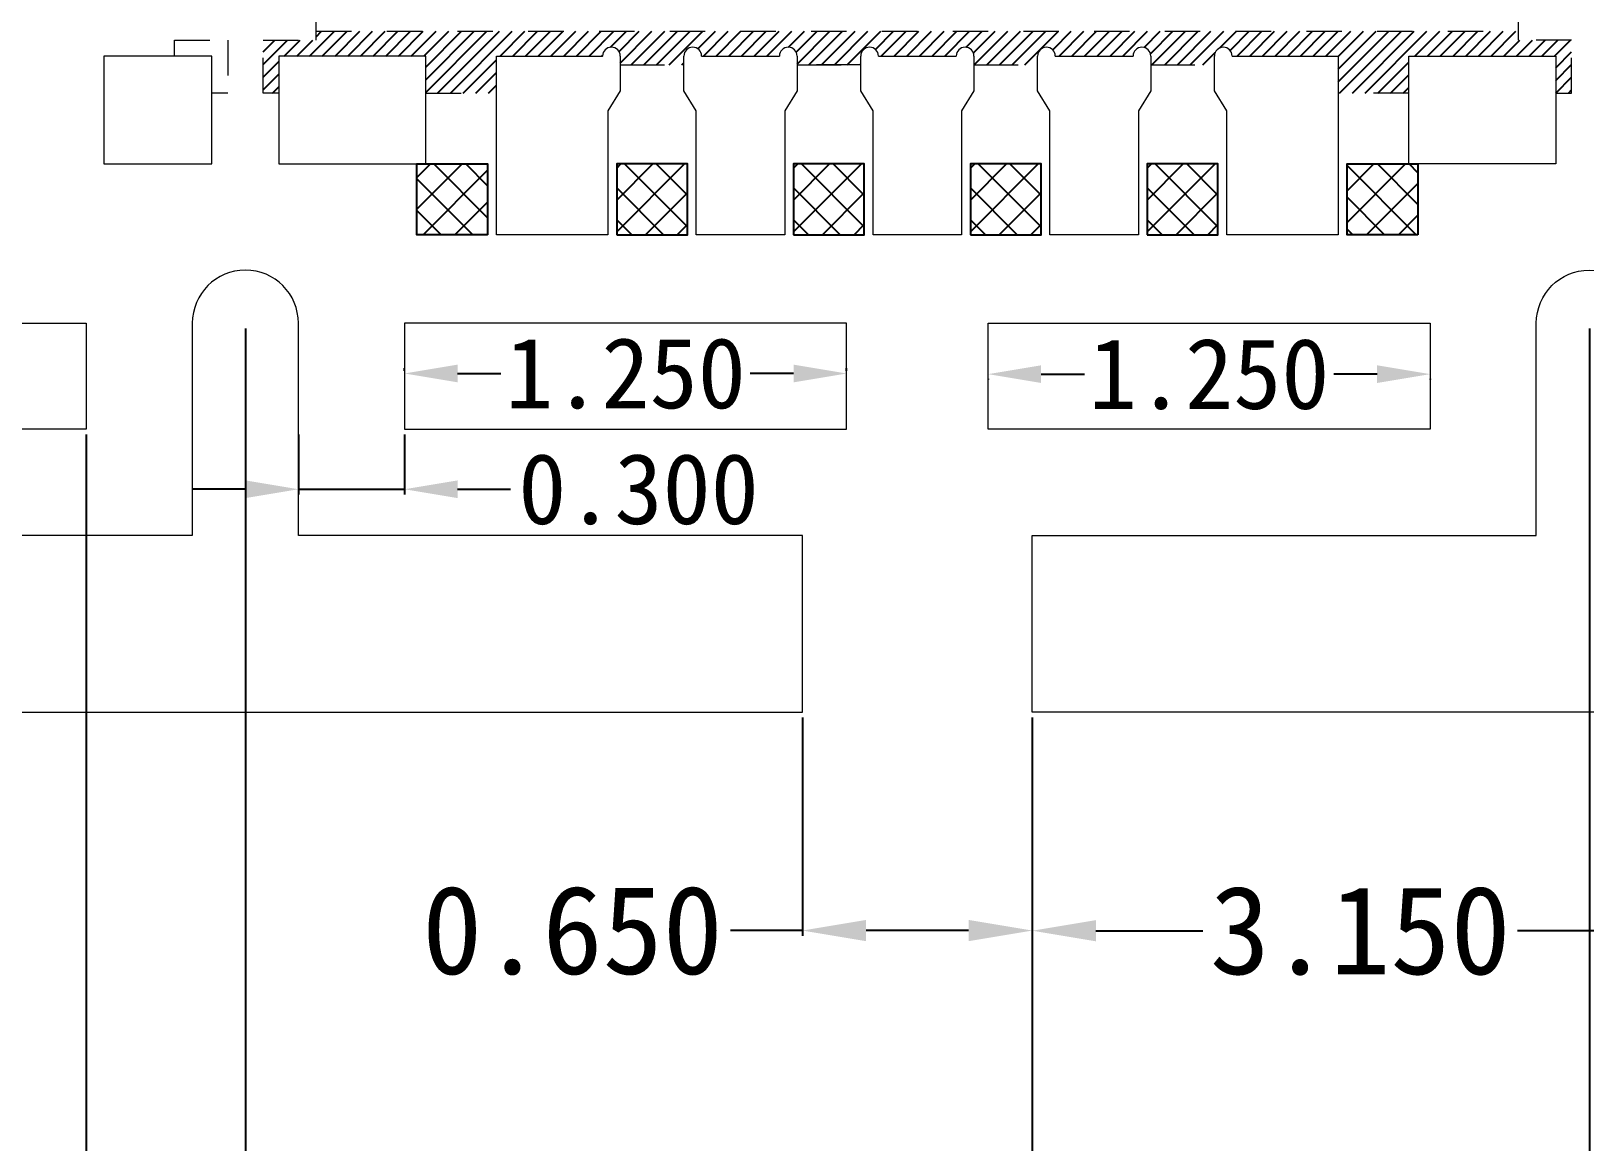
# Model space of a CAD drawing. Header units: millimetres. Extents: x -72.7 to -47.1, y -39 to 4.3.
# Drawn here: x -61.302 to -56.908, y -22.885 to -19.745 of the extents above; entities that cross this region are included whole.
import ezdxf

# ---------------------------------------------------------------- set-up
doc = ezdxf.new("R2010")
doc.units = ezdxf.units.MM
doc.linetypes.add('HIDDEN', pattern=[0.375, 0.25, -0.125])
for name, color, linetype in [('1', 7, 'Continuous'), ('1D', 4, 'Continuous'), ('ETCH', 4, 'Continuous'), ('PLATING', 3, 'Continuous')]:
    doc.layers.add(name, color=color, linetype=linetype)
doc.layers.add('DIM', color=4, linetype='Continuous', lineweight=18)
doc.styles.get("Standard").update_dxf_attribs({"font": 'SimSun.ttf'})
doc.dimstyles.new('ISO-25', dxfattribs={"dimtxt": 0.1, "dimasz": 0.08, "dimexe": 0.015, "dimexo": 0.015, "dimgap": 0.02, "dimtad": 0, "dimzin": 1, "dimdsep": 46, "dimtxsty": 'Standard', "dimcen": 0.1, "dimadec": 0, "dimazin": 0, "dimtfac": 1, "dimtmove": 0, "dimatfit": 3, "dimfxl": 1, "dimarcsym": 0})
pattern_1 = [(45, (1.5, 0), (-0.04490128, 0.04490128), []), (135, (1.5, 0), (-0.04490128, -0.04490128), [])]

# ---------------------------------------------------------------- blocks, each defined once
blk = doc.blocks.new('*D13')
at = {"layer": 'Defpoints', "color": 0, "transparency": 16777216}
for p in [(4685.2983, 1740.5631), (4676.6983, 1736.2381), (4676.6983, 1732.2206)]:
    blk.add_point(p, dxfattribs=at)
at = {"layer": 'DIM', "color": 0, "lineweight": -2, "transparency": 16777216}
blk.add_line((4676.6983, 1736.2231), (4676.6983, 1732.2206), dxfattribs=at)
at = {"layer": 'DIM', "color": 0, "lineweight": 9, "transparency": 16777216, "insert": (4676.6983, 1731.5161), "char_height": 0.4, "attachment_point": 5, "rotation": 90}
blk.add_mtext('8.600', dxfattribs=at)
blk = doc.blocks.new('*D14')
at = {"layer": 'Defpoints', "color": 0, "transparency": 16777216}
for p in [(4685.2983, 1740.5631, 0.0291), (4683.3983, 1735.0631, 0.0291), (4683.3983, 1732.2206, 0.0291)]:
    blk.add_point(p, dxfattribs=at)
at = {"layer": 'DIM', "color": 0, "lineweight": -2, "transparency": 16777216}
blk.add_line((4683.3983, 1735.0481), (4683.3983, 1732.2206), dxfattribs=at)
at = {"layer": 'DIM', "color": 0, "lineweight": 9, "transparency": 16777216, "insert": (4683.3983, 1731.5361), "char_height": 0.4, "attachment_point": 5, "rotation": 90}
blk.add_mtext('1.900', dxfattribs=at)
blk = doc.blocks.new('*D15')
at = {"layer": 'Defpoints', "color": 0, "transparency": 16777216}
for p in [(4685.2983, 1740.5631, 0.0291), (4679.5983, 1735.0631, 0.0291), (4679.5983, 1732.2206, 0.0291)]:
    blk.add_point(p, dxfattribs=at)
at = {"layer": 'DIM', "color": 0, "lineweight": -2, "transparency": 16777216}
blk.add_line((4679.5983, 1735.0481), (4679.5983, 1732.2206), dxfattribs=at)
at = {"layer": 'DIM', "color": 0, "lineweight": 9, "transparency": 16777216, "insert": (4679.5983, 1731.5206), "char_height": 0.4, "attachment_point": 5, "rotation": 90}
blk.add_mtext('5.700', dxfattribs=at)
blk = doc.blocks.new('*D16')
at = {"layer": 'Defpoints', "color": 0, "transparency": 16777216}
for p in [(4681.1733, 1733.9631, 0.0291), (4681.8233, 1733.9631, 0.0291), (4681.8233, 1733.3462)]:
    blk.add_point(p, dxfattribs=at)
at = {"layer": 'DIM', "color": 0, "lineweight": -2, "transparency": 16777216}
for p, q in [((4681.1733, 1733.9481), (4681.1733, 1733.3312)), ((4681.8233, 1733.9481), (4681.8233, 1733.3312)), ((4681.1733, 1733.3462), (4680.9704, 1733.3462)), ((4681.6433, 1733.3462), (4681.3533, 1733.3462))]:
    blk.add_line(p, q, dxfattribs=at)
at = {"layer": 'DIM', "color": 0, "transparency": 16777216}
for points in [[(4681.3533, 1733.3762), (4681.3533, 1733.3162), (4681.1733, 1733.3462)], [(4681.6433, 1733.3762), (4681.6433, 1733.3162), (4681.8233, 1733.3462)]]:
    blk.add_solid(points, dxfattribs=at)
at = {"layer": 'DIM', "color": 0, "lineweight": 9, "transparency": 16777216, "insert": (4680.5233, 1733.3462), "char_height": 0.25, "attachment_point": 5}
blk.add_mtext('0.650', dxfattribs=at)
blk = doc.blocks.new('*D17')
at = {"layer": 'Defpoints', "color": 0, "transparency": 16777216}
for p in [(4685.2983, 1740.5631, 0.0291), (4681.8233, 1733.9631, 0.0291), (4681.8233, 1732.2206, 0.0291)]:
    blk.add_point(p, dxfattribs=at)
at = {"layer": 'DIM', "color": 0, "lineweight": -2, "transparency": 16777216}
blk.add_line((4681.8233, 1733.9481), (4681.8233, 1732.2206), dxfattribs=at)
at = {"layer": 'DIM', "color": 0, "lineweight": 9, "transparency": 16777216, "insert": (4681.8233, 1731.5239), "char_height": 0.4, "attachment_point": 5, "rotation": 90}
blk.add_mtext('3.475', dxfattribs=at)
blk = doc.blocks.new('*D19')
at = {"layer": 'Defpoints', "color": 0, "transparency": 16777216}
for p in [(4681.8233, 1733.9631, 0.0291), (4684.9733, 1733.9631, 0.0291), (4684.9733, 1733.3458)]:
    blk.add_point(p, dxfattribs=at)
at = {"layer": 'DIM', "color": 0, "lineweight": -2, "transparency": 16777216}
for p, q in [((4681.8233, 1733.9481), (4681.8233, 1733.3308)), ((4684.9733, 1733.9481), (4684.9733, 1733.3308)), ((4682.0033, 1733.3458), (4682.3056, 1733.3458)), ((4684.7933, 1733.3458), (4683.1956, 1733.3458))]:
    blk.add_line(p, q, dxfattribs=at)
at = {"layer": 'DIM', "color": 0, "transparency": 16777216}
for points in [[(4682.0033, 1733.3758), (4682.0033, 1733.3158), (4681.8233, 1733.3458)], [(4684.7933, 1733.3758), (4684.7933, 1733.3158), (4684.9733, 1733.3458)]]:
    blk.add_solid(points, dxfattribs=at)
at = {"layer": 'DIM', "color": 0, "lineweight": 9, "transparency": 16777216, "insert": (4682.7506, 1733.3458), "char_height": 0.25, "attachment_point": 5}
blk.add_mtext('3.150', dxfattribs=at)
blk = doc.blocks.new('*D37')
at = {"layer": 'Defpoints', "color": 0, "transparency": 16777216}
for p in [(4685.2983, 1740.5631, 0.0291), (4678.8983, 1735.9131, 0.0291), (4678.4493, 1732.2206, 0.0291)]:
    blk.add_point(p, dxfattribs=at)
at = {"layer": 'DIM', "color": 0, "lineweight": -2, "transparency": 16777216}
for p, q in [((4678.8983, 1735.8981), (4678.8983, 1733.2206)), ((4678.8983, 1733.2206), (4678.4493, 1732.7206)), ((4678.4493, 1732.7206), (4678.4493, 1732.2206))]:
    blk.add_line(p, q, dxfattribs=at)
at = {"layer": 'DIM', "color": 0, "lineweight": 9, "transparency": 16777216, "insert": (4678.4493, 1731.5172), "char_height": 0.4, "attachment_point": 5, "rotation": 90}
blk.add_mtext('6.400', dxfattribs=at)
blk = doc.blocks.new('*D38')
at = {"layer": 'Defpoints', "color": 0, "transparency": 16777216}
for p in [(4680.0483, 1734.9131, 0.0291), (4681.2983, 1734.9209), (4681.2983, 1734.9131, 0.0291)]:
    blk.add_point(p, dxfattribs=at)
at = {"layer": 'DIM', "color": 0, "lineweight": -2, "transparency": 16777216}
for p, q in [((4680.0483, 1734.9281), (4680.0483, 1734.9359)), ((4680.1983, 1734.9209), (4680.3211, 1734.9209)), ((4681.1483, 1734.9209), (4681.0255, 1734.9209)), ((4681.2983, 1734.9281), (4681.2983, 1734.9359))]:
    blk.add_line(p, q, dxfattribs=at)
at = {"layer": 'DIM', "color": 0, "transparency": 16777216}
for points in [[(4680.1983, 1734.9459), (4680.1983, 1734.8959), (4680.0483, 1734.9209)], [(4681.1483, 1734.9459), (4681.1483, 1734.8959), (4681.2983, 1734.9209)]]:
    blk.add_solid(points, dxfattribs=at)
at = {"layer": 'DIM', "color": 0, "lineweight": 9, "transparency": 16777216, "insert": (4680.6733, 1734.9209), "char_height": 0.2, "attachment_point": 5}
blk.add_mtext('1.250', dxfattribs=at)
blk = doc.blocks.new('*D39')
at = {"layer": 'Defpoints', "color": 0, "transparency": 16777216}
for p in [(4681.6983, 1734.9209, 0.0291), (4682.9483, 1734.9209, 0.0291), (4682.9483, 1734.9191)]:
    blk.add_point(p, dxfattribs=at)
at = {"layer": 'DIM', "color": 0, "lineweight": -2, "transparency": 16777216}
for p, q in [((4681.6983, 1734.9059), (4681.6983, 1734.9041)), ((4681.8483, 1734.9191), (4681.9711, 1734.9191)), ((4682.7983, 1734.9191), (4682.6755, 1734.9191)), ((4682.9483, 1734.9059), (4682.9483, 1734.9041))]:
    blk.add_line(p, q, dxfattribs=at)
at = {"layer": 'DIM', "color": 0, "transparency": 16777216}
for points in [[(4681.8483, 1734.9441), (4681.8483, 1734.8941), (4681.6983, 1734.9191)], [(4682.7983, 1734.9441), (4682.7983, 1734.8941), (4682.9483, 1734.9191)]]:
    blk.add_solid(points, dxfattribs=at)
at = {"layer": 'DIM', "color": 0, "lineweight": 9, "transparency": 16777216, "insert": (4682.3233, 1734.9191), "char_height": 0.2, "attachment_point": 5}
blk.add_mtext('1.250', dxfattribs=at)
blk = doc.blocks.new('*D41')
at = {"layer": 'Defpoints', "color": 0, "transparency": 16777216}
for p in [(4679.7483, 1734.7631, 0.0291), (4680.0483, 1734.7631, 0.0291), (4679.7483, 1734.5937)]:
    blk.add_point(p, dxfattribs=at)
at = {"layer": 'DIM', "color": 0, "lineweight": -2, "transparency": 16777216}
for p, q in [((4679.7483, 1734.7481), (4679.7483, 1734.5787)), ((4680.0483, 1734.7481), (4680.0483, 1734.5787)), ((4679.5983, 1734.5937), (4679.4483, 1734.5937)), ((4679.7483, 1734.5937), (4680.0483, 1734.5937)), ((4680.1983, 1734.5937), (4680.3483, 1734.5937))]:
    blk.add_line(p, q, dxfattribs=at)
at = {"layer": 'DIM', "color": 0, "transparency": 16777216}
for points in [[(4679.5983, 1734.6187), (4679.5983, 1734.5687), (4679.7483, 1734.5937)], [(4680.1983, 1734.6187), (4680.1983, 1734.5687), (4680.0483, 1734.5937)]]:
    blk.add_solid(points, dxfattribs=at)
at = {"layer": 'DIM', "color": 0, "lineweight": 9, "transparency": 16777216, "insert": (4680.71, 1734.5937), "char_height": 0.2, "attachment_point": 5}
blk.add_mtext('0.300', dxfattribs=at)
blk = doc.blocks.new('*D42')
at = {"layer": 'Defpoints', "color": 0, "transparency": 16777216}
for p in [(4685.2983, 1740.5631, 0.0291), (4679.1483, 1734.7631, 0.0291), (4679.1483, 1732.2206, 0.0291)]:
    blk.add_point(p, dxfattribs=at)
at = {"layer": 'DIM', "color": 0, "lineweight": -2, "transparency": 16777216}
blk.add_line((4679.1483, 1734.7481), (4679.1483, 1732.2206), dxfattribs=at)
at = {"layer": 'DIM', "color": 0, "lineweight": 9, "transparency": 16777216, "insert": (4679.1483, 1731.5172), "char_height": 0.4, "attachment_point": 5, "rotation": 90}
blk.add_mtext('6.150', dxfattribs=at)

msp = doc.modelspace()

# ---------------------------------------------------------------- hatches: boundary and pattern name
h = msp.add_hatch()
h.set_pattern_fill('ANSI37', color=3, scale=0.02)
h.paths.add_polyline_path([(-60.0109, -20.3207), (-60.2109, -20.3207), (-60.2109, -20.1207), (-60.0109, -20.1207)])
h = msp.add_hatch()
h.set_pattern_fill('ANSI37', color=3, scale=0.02)
h.paths.add_polyline_path([(-59.6459, -20.3207), (-59.4459, -20.3207), (-59.4459, -20.1207), (-59.6459, -20.1207)])
h = msp.add_hatch()
h.set_pattern_fill('ANSI37', color=3, scale=0.02)
h.set_pattern_definition([(45, (0.5, 0), (-0.04490128, 0.04490128), []), (135, (0.5, 0), (-0.04490128, -0.04490128), [])])
h.paths.add_polyline_path([(-59.1459, -20.3207), (-58.9459, -20.3207), (-58.9459, -20.1207), (-59.1459, -20.1207)])
h = msp.add_hatch()
h.set_pattern_fill('ANSI37', color=3, scale=0.02)
h.set_pattern_definition([(45, (1, 0), (-0.04490128, 0.04490128), []), (135, (1, 0), (-0.04490128, -0.04490128), [])])
h.paths.add_polyline_path([(-58.6459, -20.3207), (-58.4459, -20.3207), (-58.4459, -20.1207), (-58.6459, -20.1207)])
h = msp.add_hatch()
h.set_pattern_fill('ANSI37', color=3, scale=0.02)
h.set_pattern_definition(pattern_1)
h.paths.add_polyline_path([(-58.1459, -20.3207), (-57.9459, -20.3207), (-57.9459, -20.1207), (-58.1459, -20.1207)])
h = msp.add_hatch()
h.set_pattern_fill('ANSI37', color=3, scale=0.02)
h.set_pattern_definition(pattern_1)
h.paths.add_polyline_path([(-57.3809, -20.3207), (-57.5809, -20.3207), (-57.5809, -20.1207), (-57.3809, -20.1207)])
at = {"layer": 'ETCH'}
h = msp.add_hatch(dxfattribs=at)
h.set_pattern_fill('ANSI31', color=256, scale=0.008, style=0)
h.paths.add_polyline_path([(-60.6459, -19.9207), (-60.6459, -19.7707), (-60.4959, -19.7707), (-60.4959, -19.7457), (-57.0959, -19.7457), (-57.0959, -19.7707), (-56.9459, -19.7707), (-56.9459, -19.9207), (-56.9909, -19.9207), (-56.9909, -19.8157), (-57.4059, -19.8157), (-57.4059, -19.9207), (-57.6059, -19.9207), (-57.6059, -19.8157), (-57.9059, -19.8157, 1), (-57.9559, -19.8157), (-57.9559, -19.8407), (-58.1359, -19.8407), (-58.1359, -19.8157, 1), (-58.1859, -19.8157), (-58.4059, -19.8157, 1), (-58.4559, -19.8157), (-58.4559, -19.8407), (-58.6359, -19.8407), (-58.6359, -19.8157, 1), (-58.6859, -19.8157), (-58.9059, -19.8157, 1), (-58.9559, -19.8157), (-58.9559, -19.8407), (-59.1359, -19.8407), (-59.1359, -19.8157, 1), (-59.1859, -19.8157), (-59.4059, -19.8157, 1), (-59.4559, -19.8157), (-59.4559, -19.8407), (-59.6359, -19.8407), (-59.6359, -19.8157, 1), (-59.6859, -19.8157), (-59.9859, -19.8157), (-59.9859, -19.9207), (-60.1859, -19.9207), (-60.1859, -19.8157), (-60.6009, -19.8157), (-60.6009, -19.9207)])
h.paths.add_polyline_path([(-56.8459, -19.7707), (-56.8459, -19.9207), (-56.8009, -19.9207), (-56.8009, -19.8157), (-56.3859, -19.8157), (-56.3859, -19.9207), (-56.1859, -19.9207), (-56.1859, -19.8157), (-55.8859, -19.8157, -1), (-55.8359, -19.8157), (-55.8359, -19.8407), (-55.6559, -19.8407), (-55.6559, -19.8157, -1), (-55.6059, -19.8157), (-55.3859, -19.8157, -1), (-55.3359, -19.8157), (-55.3359, -19.8407), (-55.1559, -19.8407), (-55.1559, -19.8157, -1), (-55.1059, -19.8157), (-54.8859, -19.8157, -1), (-54.8359, -19.8157), (-54.8359, -19.8407), (-54.6559, -19.8407), (-54.6559, -19.8157, -1), (-54.6059, -19.8157), (-54.3859, -19.8157, -1), (-54.3359, -19.8157), (-54.3359, -19.8407), (-54.1559, -19.8407), (-54.1559, -19.8157, -1), (-54.1059, -19.8157), (-53.8059, -19.8157), (-53.8059, -19.9207), (-53.6059, -19.9207), (-53.6059, -19.8157), (-53.1909, -19.8157), (-53.1909, -19.9207), (-53.1459, -19.9207), (-53.1459, -19.7707), (-53.2959, -19.7707), (-53.2959, -19.7457), (-56.6959, -19.7457), (-56.6959, -19.7707)])

# ---------------------------------------------------------------- linework, layer by layer
at = {"lineweight": 9, "elevation": -0.0526}
for points in [[(-60.8459, -20.5707), (-60.8459, -21.1707), (-63.5959, -21.1707), (-63.5959, -21.6707), (-59.1209, -21.6707), (-59.1209, -21.1707), (-60.5459, -21.1707), (-60.5459, -20.5707, 1)], [(-56.7459, -20.5707), (-56.7459, -21.1707), (-55.3209, -21.1707), (-55.3209, -21.6707), (-58.4709, -21.6707), (-58.4709, -21.1707), (-57.0459, -21.1707), (-57.0459, -20.5707, -1)]]:
    msp.add_lwpolyline(points, format="xyb", close=True, dxfattribs=at)
for points in [[(-63.5959, -20.8707), (-63.5959, -20.5707), (-61.1459, -20.5707), (-61.1459, -20.8707)], [(-58.9959, -20.5707), (-60.2459, -20.5707), (-60.2459, -20.8707), (-58.9959, -20.8707)], [(-58.5959, -20.5707), (-57.3459, -20.5707), (-57.3459, -20.8707), (-58.5959, -20.8707)]]:
    msp.add_lwpolyline(points, close=True, dxfattribs=at)
at = {"layer": '1', "lineweight": 9}
for p, q in [((-60.7909, -19.8157, -0.0526), (-61.0959, -19.8157, -0.0526)), ((-61.0959, -19.8157, -0.0526), (-61.0959, -20.1207, -0.0526)), ((-60.7909, -20.1207, -0.0526), (-60.7909, -19.8157, -0.0526)), ((-60.1859, -19.8157, -0.0526), (-60.6009, -19.8157, -0.0526)), ((-60.6009, -19.8157, -0.0526), (-60.6009, -20.1207, -0.0526)), ((-60.1859, -20.1207, -0.0526), (-60.1859, -19.8157, -0.0526)), ((-57.4059, -20.1207, -0.0526), (-57.4059, -19.8157, -0.0526)), ((-57.4059, -19.8157, -0.0526), (-56.9909, -19.8157, -0.0526)), ((-56.9909, -19.8157, -0.0526), (-56.9909, -20.1207, -0.0526)), ((-61.0959, -20.1207, -0.0526), (-60.7909, -20.1207, -0.0526)), ((-60.6009, -20.1207, -0.0526), (-60.1859, -20.1207, -0.0526)), ((-56.9909, -20.1207, -0.0526), (-57.4059, -20.1207, -0.0526))]:
    msp.add_line(p, q, dxfattribs=at)
at = {"layer": '1', "color": 0, "lineweight": 9}
for p, q in [((-59.9859, -20.3207, -0.0526), (-59.9859, -19.8157, -0.0526)), ((-59.9859, -19.8157, -0.0526), (-59.6859, -19.8157, -0.0526)), ((-59.6359, -19.8157, -0.0526), (-59.6359, -19.9136, -0.0526)), ((-59.4559, -19.9136, -0.0526), (-59.4559, -19.8157, -0.0526)), ((-59.4059, -19.8157, -0.0526), (-59.1859, -19.8157, -0.0526)), ((-59.1359, -19.8157, -0.0526), (-59.1359, -19.9136, -0.0526)), ((-58.9559, -19.9136, -0.0526), (-58.9559, -19.8157, -0.0526)), ((-58.9059, -19.8157, -0.0526), (-58.6859, -19.8157, -0.0526)), ((-58.6359, -19.8157, -0.0526), (-58.6359, -19.9136, -0.0526)), ((-58.4559, -19.9136, -0.0526), (-58.4559, -19.8157, -0.0526)), ((-58.4059, -19.8157, -0.0526), (-58.1859, -19.8157, -0.0526)), ((-58.1359, -19.8157, -0.0526), (-58.1359, -19.9136, -0.0526)), ((-57.9559, -19.9136, -0.0526), (-57.9559, -19.8157, -0.0526)), ((-57.9059, -19.8157, -0.0526), (-57.6059, -19.8157, -0.0526)), ((-57.6059, -19.8157, -0.0526), (-57.6059, -20.3207, -0.0526)), ((-59.6359, -19.9136, -0.0526), (-59.6709, -19.9707, -0.0526)), ((-59.4209, -19.9707, -0.0526), (-59.4559, -19.9136, -0.0526)), ((-59.1359, -19.9136, -0.0526), (-59.1709, -19.9707, -0.0526)), ((-58.9209, -19.9707, -0.0526), (-58.9559, -19.9136, -0.0526)), ((-58.6359, -19.9136, -0.0526), (-58.6709, -19.9707, -0.0526)), ((-58.4209, -19.9707, -0.0526), (-58.4559, -19.9136, -0.0526)), ((-58.1359, -19.9136, -0.0526), (-58.1709, -19.9707, -0.0526)), ((-57.9209, -19.9707, -0.0526), (-57.9559, -19.9136, -0.0526)), ((-59.6709, -19.9707, -0.0526), (-59.6709, -20.3207, -0.0526)), ((-59.4209, -20.3207, -0.0526), (-59.4209, -19.9707, -0.0526)), ((-59.1709, -19.9707, -0.0526), (-59.1709, -20.3207, -0.0526)), ((-58.9209, -20.3207, -0.0526), (-58.9209, -19.9707, -0.0526)), ((-58.6709, -19.9707, -0.0526), (-58.6709, -20.3207, -0.0526)), ((-58.4209, -20.3207, -0.0526), (-58.4209, -19.9707, -0.0526)), ((-58.1709, -19.9707, -0.0526), (-58.1709, -20.3207, -0.0526)), ((-57.9209, -20.3207, -0.0526), (-57.9209, -19.9707, -0.0526)), ((-59.6709, -20.3207, -0.0526), (-59.9859, -20.3207, -0.0526)), ((-59.1709, -20.3207, -0.0526), (-59.4209, -20.3207, -0.0526)), ((-58.6709, -20.3207, -0.0526), (-58.9209, -20.3207, -0.0526)), ((-58.1709, -20.3207, -0.0526), (-58.4209, -20.3207, -0.0526)), ((-57.6059, -20.3207, -0.0526), (-57.9209, -20.3207, -0.0526))]:
    msp.add_line(p, q, dxfattribs=at)
for centre in [(-59.6609, -19.8157, -0.0526), (-59.4309, -19.8157, -0.0526), (-59.1609, -19.8157, -0.0526), (-58.9309, -19.8157, -0.0526), (-58.6609, -19.8157, -0.0526), (-58.4309, -19.8157, -0.0526), (-58.1609, -19.8157, -0.0526), (-57.9309, -19.8157, -0.0526)]:
    msp.add_arc(centre, 0.025, 0, 180, dxfattribs=at)
at = {"layer": '1D', "color": 4, "linetype": 'HIDDEN', "lineweight": 9, "ltscale": 0.2}
msp.add_line((-60.4959, -19.7457, -0.0526), (-57.0959, -19.7457, -0.0526), dxfattribs=at)
at = {"layer": '1D', "color": 4, "linetype": 'HIDDEN', "lineweight": 9, "ltscale": 0.2, "elevation": -0.0526}
for points in [[(-60.6009, -19.9207), (-60.6459, -19.9207), (-60.6459, -19.7707), (-60.4959, -19.7707), (-60.4959, -19.6707), (-60.6459, -19.6707), (-60.6459, -19.5207), (-60.7459, -19.5207), (-60.7459, -19.6707), (-60.8959, -19.6707), (-60.8959, -19.6257)], [(-56.9909, -19.9207), (-56.9459, -19.9207), (-56.9459, -19.7707), (-57.0959, -19.7707), (-57.0959, -19.6707), (-56.9459, -19.6707), (-56.9459, -19.5207), (-56.8459, -19.5207), (-56.8459, -19.6707), (-56.6959, -19.6707), (-56.6959, -19.7707), (-56.8459, -19.7707), (-56.8459, -19.9207), (-56.8009, -19.9207)], [(-60.8959, -19.8157), (-60.8959, -19.7707), (-60.7459, -19.7707), (-60.7459, -19.9207), (-60.7909, -19.9207)], [(-60.1859, -19.9207), (-59.9859, -19.9207)], [(-57.4059, -19.9207), (-57.6059, -19.9207)]]:
    msp.add_lwpolyline(points, dxfattribs=at)
at = {"layer": '1D', "color": 4, "linetype": 'HIDDEN', "lineweight": 9, "ltscale": 0.5, "elevation": -0.0526}
for points in [[(-59.6359, -19.8407), (-59.4559, -19.8407)], [(-58.6359, -19.8407), (-58.4559, -19.8407)], [(-58.1359, -19.8407), (-57.9559, -19.8407)]]:
    msp.add_lwpolyline(points, dxfattribs=at)
msp.add_lwpolyline([(-58.9559, -19.8407), (-59.1359, -19.8407)], close=True, dxfattribs=at)
at = {"layer": 'PLATING', "elevation": -0.0526}
for points in [[(-60.0109, -20.3207), (-60.2109, -20.3207), (-60.2109, -20.1207), (-60.0109, -20.1207)], [(-59.6459, -20.3207), (-59.4459, -20.3207), (-59.4459, -20.1207), (-59.6459, -20.1207)], [(-59.1459, -20.3207), (-58.9459, -20.3207), (-58.9459, -20.1207), (-59.1459, -20.1207)], [(-58.6459, -20.3207), (-58.4459, -20.3207), (-58.4459, -20.1207), (-58.6459, -20.1207)], [(-58.1459, -20.3207), (-57.9459, -20.3207), (-57.9459, -20.1207), (-58.1459, -20.1207)], [(-57.3809, -20.3207), (-57.5809, -20.3207), (-57.5809, -20.1207), (-57.3809, -20.1207)]]:
    msp.add_lwpolyline(points, close=True, dxfattribs=at)

# ---------------------------------------------------------------- dimensions: what is measured, and where the dimension line sits
at = {"layer": 'DIM', "lineweight": 9}
for feature_location, offset, picture, middle, set_off in [((-63.5959, -19.3957, -0.0526), (0, -4.0175), '*D13', (-63.5959, -24.1176, -0.0526), (-4740.2942, -1755.6338, -0.0526)), ((-61.3959, -19.7207, -0.0526), (-0.449, -3.6925), '*D37', (-61.8449, -24.1165, -0.0817), (-4740.2942, -1755.6338, -0.0817)), ((-61.1459, -20.8707, -0.0526), (0, -2.5425), '*D42', (-61.1459, -24.1165, -0.0817), (-4740.2942, -1755.6338, -0.0817)), ((-60.6959, -20.5707, -0.0526), (0, -2.8425), '*D15', (-60.6959, -24.1132, -0.0817), (-4740.2942, -1755.6338, -0.0817)), ((-58.4709, -21.6707, -0.0526), (0, -1.7425), '*D17', (-58.4709, -24.1099, -0.0817), (-4740.2942, -1755.6338, -0.0817)), ((-56.8959, -20.5707, -0.0526), (0, -2.8425), '*D14', (-56.8959, -24.0976, -0.0817), (-4740.2942, -1755.6338, -0.0817))]:
    dim = msp.add_ordinate_dim(feature_location=feature_location, offset=offset, dtype=1, origin=(-54.9959, -15.0707, -0.0526), dimstyle='ISO-25', override={"dimtxt": 0.4, "dimasz": 0.25, "dimdec": 3, "dimfxl": 0.0072, "dimarcsym": 2}, dxfattribs=at)
    dim.commit()
    dim.dimension.update_dxf_attribs({"geometry": picture, "text_midpoint": middle, "insert": set_off})
for base, p1, p2, picture, middle in [((-58.9959, -20.7129, -0.0817), (-60.2459, -20.7207, -0.0526), (-58.9959, -20.7207, -0.0526), '*D38', (-59.6209, -20.7129, -0.0817)), ((-57.3459, -20.7147, -0.0817), (-58.5959, -20.7129, -0.0526), (-57.3459, -20.7129, -0.0526), '*D39', (-57.9709, -20.7147, -0.0817))]:
    dim = msp.add_linear_dim(base=base, p1=p1, p2=p2, dimstyle='ISO-25', override={"dimtxt": 0.2, "dimasz": 0.15, "dimdec": 3, "dimfxl": 0.0072, "dimarcsym": 2}, dxfattribs=at)
    dim.commit()
    dim.dimension.update_dxf_attribs({"geometry": picture, "text_midpoint": middle, "insert": (-4740.2942, -1755.6338, -0.0817)})
for base, p1, p2, override, picture, middle in [((-60.5459, -21.0401, -0.0817), (-60.2459, -20.8707, -0.0526), (-60.5459, -20.8707, -0.0526), {"dimtxt": 0.2, "dimasz": 0.15, "dimdec": 3, "dimfxl": 0.0072, "dimarcsym": 2}, '*D41', (-59.5842, -21.0401, -0.0817)), ((-58.4709, -22.2876, -0.0817), (-59.1209, -21.6707, -0.0526), (-58.4709, -21.6707, -0.0526), {"dimtxt": 0.25, "dimasz": 0.18, "dimdec": 3, "dimfxl": 0.0072, "dimarcsym": 2}, '*D16', (-59.7709, -22.2876, -0.0817)), ((-55.3209, -22.288, -0.0817), (-58.4709, -21.6707, -0.0526), (-55.3209, -21.6707, -0.0526), {"dimtxt": 0.25, "dimasz": 0.18, "dimdec": 3, "dimfxl": 0.0072, "dimarcsym": 2}, '*D19', (-57.5436, -22.288, -0.0817))]:
    dim = msp.add_linear_dim(base=base, p1=p1, p2=p2, dimstyle='ISO-25', override=override, dxfattribs=at)
    dim.commit()
    dim.dimension.update_dxf_attribs({"geometry": picture, "text_midpoint": middle, "dimtype": 128, "insert": (-4740.2942, -1755.6338, -0.0817)})

doc.saveas('drawing.dxf')
